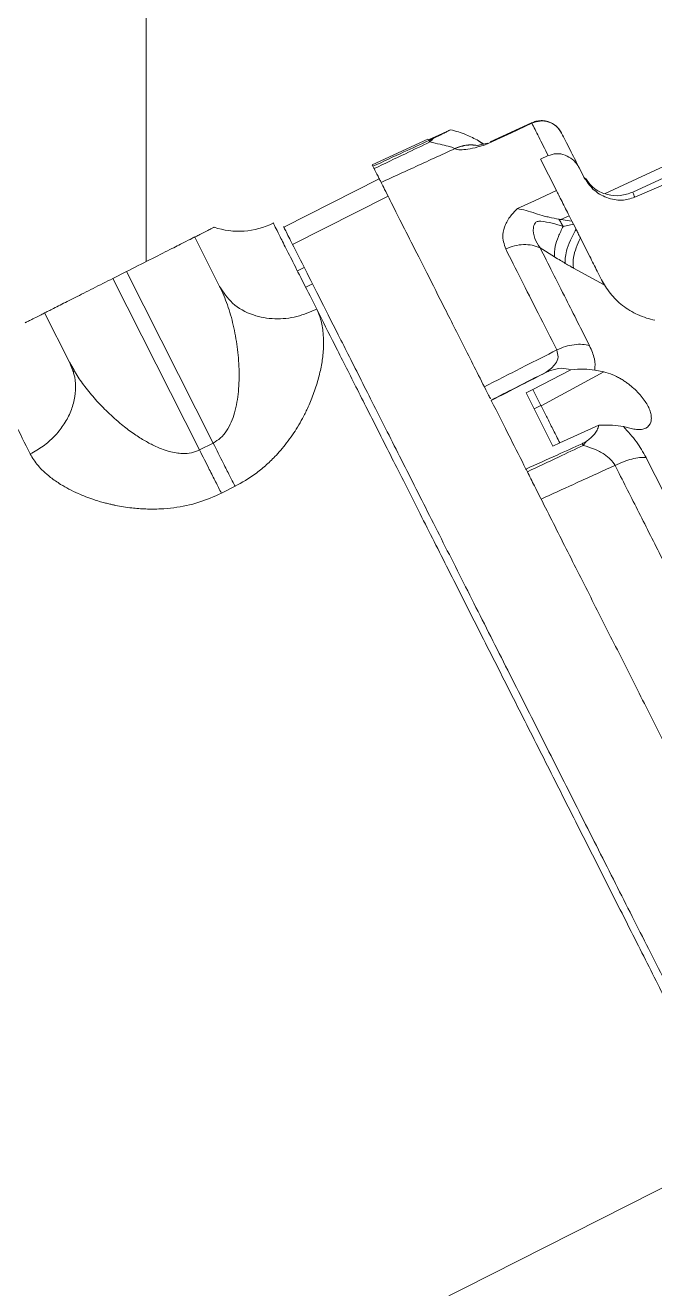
# Model space of a CAD drawing. Header units: millimetres. Extents: x 169 to 14583, y -399 to 10804.
# Drawn here: x 12378.4 to 12460.8, y 2908.4 to 3073.7 of the extents above; entities that cross this region are included whole.
import ezdxf

# ---------------------------------------------------------------- set-up
doc = ezdxf.new("R2010")
doc.units = ezdxf.units.MM
doc.header["$LTSCALE"] = 35

msp = doc.modelspace()

# ---------------------------------------------------------------- linework, layer by layer
at = {"color": 7, "linetype": 'Continuous', "lineweight": 18}
for p, q in [((12394.243, 3042.827), (12394.243, 3236.159)), ((12485.34, 3066.092), (12454.312, 3051.747)), ((12444.666, 3060.989), (12439.27, 3058.481)), ((12431.079, 3058.85), (12423.809, 3055.489)), ((12431.133, 3058.734), (12432.041, 3059.153)), ((12432.041, 3059.153), (12434.048, 3060.076)), ((12437.731, 3058.63), (12438.418, 3058.206)), ((12438.418, 3058.206), (12437.731, 3058.63)), ((12438.35, 3058.19), (12437.731, 3058.63)), ((12438.606, 3058.101), (12438.978, 3058.28)), ((12446.851, 3056.686), (12445.846, 3056.226)), ((12445.846, 3056.226), (12447.922, 3052.117)), ((12450.921, 3055.051), (12451.509, 3053.888)), ((12463.68, 3054.579), (12457.914, 3051.913)), ((12458.185, 3051.233), (12464.139, 3053.824)), ((12424.744, 3053.639), (12412.249, 3047.324)), ((12425.879, 3051.394), (12413.384, 3045.079)), ((12449.585, 3048.828), (12448.491, 3048.319)), ((12449.943, 3048.12), (12449.585, 3048.828)), ((12448.491, 3048.319), (12449.943, 3048.12)), ((12450.147, 3047.716), (12448.809, 3047.43)), ((12450.147, 3047.716), (12449.943, 3048.12)), ((12450.486, 3047.045), (12450.147, 3047.716)), ((12403.846, 3039.564), (12400.579, 3046.029)), ((12445.788, 3044.618), (12447.666, 3043.425)), ((12391.654, 3041.519), (12389.869, 3040.617)), ((12389.869, 3040.617), (12401.21, 3018.176)), ((12402.995, 3019.079), (12391.654, 3041.519)), ((12414.907, 3042.066), (12414.014, 3041.615)), ((12450.139, 3041.982), (12454.148, 3039.798)), ((12415.998, 3039.907), (12415.106, 3039.456)), ((12380.944, 3036.106), (12384.211, 3029.641)), ((12384.699, 3028.309), (12384.211, 3029.641)), ((12384.211, 3029.641), (12384.797, 3028.607)), ((12449.824, 3028.659), (12444.841, 3026.067)), ((12452.946, 3028.631), (12454.122, 3028.395)), ((12444.841, 3026.067), (12443.941, 3025.632)), ((12443.941, 3025.632), (12447.456, 3018.676)), ((12444.841, 3026.067), (12445.889, 3023.995)), ((12445.889, 3023.995), (12444.996, 3023.544)), ((12445.919, 3023.934), (12445.889, 3023.995)), ((12448.357, 3019.111), (12453.492, 3021.4)), ((12457.893, 3020.935), (12456.691, 3021.222)), ((12401.21, 3018.176), (12402.995, 3019.079)), ((12447.456, 3018.676), (12448.357, 3019.111)), ((12404.073, 3012.511), (12405.858, 3013.414)), ((12472.038, 2926.804), (12394.35, 2887.541))]:
    msp.add_line(p, q, dxfattribs=at)
at = {"color": 7, "linetype": 'Continuous', "lineweight": 18, "flags": 128}
for points in [[(12438.606, 3058.101), (12442.021, 3059.689), (12444.703, 3060.936)], [(12447.922, 3052.117), (12445.069, 3050.791), (12442.827, 3049.75)], [(12454.122, 3028.395), (12449.529, 3025.897), (12445.919, 3023.934)]]:
    msp.add_lwpolyline(points, dxfattribs=at)
at = {"color": 7, "linetype": 'Continuous', "lineweight": 18}
msp.add_arc((12406.346, 3056.787), 10, 251.17455, 296.81143, dxfattribs=at)
for points, knots in [([(12444.703, 3060.936), (12444.67, 3060.998), (12444.634, 3061.063), (12444.673, 3060.969), (12444.675, 3060.964)], [0, 0, 0, 0, 0.9428711, 1, 1, 1, 1]), ([(12448.591, 3059.662), (12448.483, 3059.841), (12448.268, 3060.201), (12447.807, 3060.642), (12447.259, 3060.994), (12446.62, 3061.219), (12445.93, 3061.293), (12445.257, 3061.22), (12444.859, 3061.043), (12444.676, 3060.962)], [0, 0, 0, 0, 0.1371274, 0.2755459, 0.4173811, 0.5646043, 0.7162145, 0.8693036, 1, 1, 1, 1]), ([(12423.905, 3055.299), (12425.258, 3055.921), (12427.697, 3057.041), (12430.136, 3058.162), (12431.221, 3058.661)], [0, 0, 0, 0, 0.5549095, 1, 1, 1, 1]), ([(12431.789, 3058.926), (12431.684, 3058.876), (12431.496, 3058.787), (12431.305, 3058.7), (12431.221, 3058.661)], [0, 0, 0, 0, 0.5554376, 1, 1, 1, 1]), ([(12431.221, 3058.661), (12431.248, 3058.626), (12431.297, 3058.564), (12431.347, 3058.5), (12431.369, 3058.472)], [0, 0, 0, 0, 0.560364, 1, 1, 1, 1]), ([(12431.369, 3058.472), (12431.446, 3058.56), (12431.584, 3058.717), (12431.726, 3058.862), (12431.789, 3058.926)], [0, 0, 0, 0, 0.56, 1, 1, 1, 1]), ([(12434.048, 3060.076), (12433.905, 3059.997), (12433.63, 3059.846), (12432.901, 3059.463), (12432.241, 3059.144), (12431.789, 3058.926)], [0, 0, 0, 0, 0.2557728, 0.4894538, 1, 1, 1, 1]), ([(12437.731, 3058.63), (12437.196, 3058.915), (12436.025, 3059.538), (12434.744, 3059.887), (12434.048, 3060.076)], [0, 0, 0, 0, 0.4566482, 1, 1, 1, 1]), ([(12448.607, 3059.63), (12448.94, 3058.973), (12449.533, 3057.798), (12450.497, 3055.891), (12450.921, 3055.051)], [0, 0, 0, 0, 0.5598239, 1, 1, 1, 1]), ([(12424.062, 3054.989), (12425.426, 3055.64), (12427.861, 3056.801), (12430.297, 3057.962), (12431.369, 3058.472)], [0, 0, 0, 0, 0.56, 1, 1, 1, 1]), ([(12434.651, 3057.611), (12432.833, 3056.778), (12429.608, 3055.3), (12426.384, 3053.823), (12424.977, 3053.179)], [0, 0, 0, 0, 0.56368454, 1, 1, 1, 1]), ([(12431.369, 3058.472), (12431.82, 3058.374), (12432.694, 3058.182), (12433.701, 3057.941), (12434.391, 3057.748), (12434.552, 3057.665), (12434.631, 3057.624)], [0, 0, 0, 0, 0.3065938, 0.5934976, 0.8027956, 1, 1, 1, 1]), ([(12437.743, 3057.964), (12437.503, 3058.016), (12436.859, 3058.156), (12435.775, 3058.058), (12435.008, 3057.767), (12434.631, 3057.624)], [0, 0, 0, 0, 0.23130641, 0.62154489, 1, 1, 1, 1]), ([(12434.631, 3057.624), (12434.635, 3057.621), (12434.641, 3057.616), (12434.648, 3057.612), (12434.651, 3057.611)], [0, 0, 0, 0, 0.5606667, 1, 1, 1, 1]), ([(12434.651, 3057.611), (12434.823, 3057.527), (12435.102, 3057.391), (12436.288, 3057.513), (12437.419, 3057.741), (12438.278, 3058.001), (12438.606, 3058.101)], [0, 0, 0, 0, 0.3816169, 0.6201522, 0.8545598, 1, 1, 1, 1]), ([(12437.742, 3057.952), (12437.398, 3058.016), (12436.355, 3058.208), (12435.334, 3057.851), (12434.651, 3057.611)], [0, 0, 0, 0, 0.3299747, 1, 1, 1, 1]), ([(12438.957, 3058.336), (12438.586, 3058.245), (12438.127, 3058.133), (12437.809, 3058.061), (12437.731, 3058.05), (12437.764, 3058.041), (12437.774, 3058.039)], [0, 0, 0, 0, 0.6246107, 0.7734779, 0.936685, 1, 1, 1, 1]), ([(12446.851, 3056.686), (12447.201, 3056.799), (12447.923, 3057.032), (12449.07, 3056.815), (12449.931, 3056.307), (12450.545, 3055.696), (12450.791, 3055.274), (12450.921, 3055.051)], [0, 0, 0, 0, 0.22559426, 0.46637223, 0.69742573, 0.8398746, 1, 1, 1, 1]), ([(12423.821, 3055.467), (12423.817, 3055.474), (12423.785, 3055.538), (12423.849, 3055.411), (12423.905, 3055.299)], [0, 0, 0, 0, 0.11994683, 1, 1, 1, 1]), ([(12423.905, 3055.299), (12423.934, 3055.242), (12423.985, 3055.141), (12424.038, 3055.036), (12424.062, 3054.989)], [0, 0, 0, 0, 0.5599958, 1, 1, 1, 1]), ([(12424.062, 3054.989), (12424.186, 3054.744), (12424.433, 3054.255), (12424.747, 3053.633), (12424.864, 3053.402), (12424.93, 3053.271)], [0, 0, 0, 0, 0.30235382, 0.60463142, 1, 1, 1, 1]), ([(12451.509, 3053.888), (12451.885, 3053.313), (12452.643, 3052.153), (12454.45, 3051.116), (12456.406, 3050.705), (12457.614, 3051.064), (12458.185, 3051.233)], [0, 0, 0, 0, 0.2596149, 0.5237347, 0.7752424, 1, 1, 1, 1]), ([(12451.733, 3053.73), (12452.028, 3053.305), (12452.734, 3052.287), (12454.448, 3051.533), (12456.308, 3051.354), (12457.379, 3051.727), (12457.914, 3051.913)], [0, 0, 0, 0, 0.2180619, 0.5215998, 0.7607999, 1, 1, 1, 1]), ([(12447.922, 3052.117), (12448.017, 3051.929), (12448.21, 3051.547), (12448.65, 3050.678), (12449.128, 3049.732), (12449.434, 3049.126), (12449.585, 3048.828)], [0, 0, 0, 0, 0.2463047, 0.5003449, 0.7539789, 1, 1, 1, 1]), ([(12425.879, 3051.394), (12426.253, 3050.653), (12427.002, 3049.172), (12428.639, 3045.932), (12430.628, 3041.998), (12432.987, 3037.329), (12435.654, 3032.052), (12437.675, 3028.054), (12438.686, 3026.053)], [0, 0, 0, 0, 0.1667363, 0.3332529, 0.4999998, 0.6667322, 0.8332431, 1, 1, 1, 1]), ([(12458.185, 3051.233), (12458.087, 3051.444), (12457.911, 3051.823), (12457.913, 3051.886), (12457.914, 3051.913)], [0, 0, 0, 0, 0.55943056, 1, 1, 1, 1]), ([(12442.827, 3049.75), (12442.559, 3049.488), (12441.872, 3048.818), (12441.176, 3047.66), (12440.743, 3046.099), (12441.08, 3045.09), (12441.286, 3044.472)], [0, 0, 0, 0, 0.1485463, 0.3807968, 0.6208533, 1, 1, 1, 1]), ([(12442.827, 3049.75), (12443.192, 3049.686), (12443.921, 3049.559), (12445.12, 3049.147), (12446.156, 3048.826), (12447.184, 3048.565), (12447.815, 3048.44), (12448.228, 3048.358)], [0, 0, 0, 0, 0.232412, 0.4639406, 0.6702593, 0.7837556, 1, 1, 1, 1]), ([(12400.579, 3046.029), (12400.617, 3046.049), (12400.7, 3046.09), (12401.253, 3046.37), (12401.941, 3046.718), (12402.584, 3047.043), (12402.976, 3047.241), (12403.147, 3047.327), (12403.116, 3047.311), (12403.11, 3047.308)], [0, 0, 0, 0, 0.1559842, 0.3337826, 0.5250053, 0.6920232, 0.8359913, 0.9682283, 1, 1, 1, 1]), ([(12416.552, 3036.594), (12415.963, 3037.76), (12414.785, 3040.09), (12413.38, 3042.87), (12412.26, 3045.087), (12411.446, 3046.697), (12410.991, 3047.598), (12410.803, 3047.969), (12410.857, 3047.862), (12410.857, 3047.862)], [0, 0, 0, 0, 0.1666665, 0.333333, 0.4999995, 0.666666, 0.8333325, 0.999999, 1, 1, 1, 1]), ([(12413.384, 3045.079), (12413.054, 3045.733), (12412.394, 3047.038), (12412.099, 3047.622), (12412.271, 3047.281), (12412.321, 3047.182)], [0, 0, 0, 0, 0.4159707, 0.8311303, 1, 1, 1, 1]), ([(12448.809, 3047.43), (12447.856, 3047.722), (12446.817, 3048.04), (12445.64, 3048.111), (12445.413, 3048.071), (12445.242, 3047.979), (12445.081, 3047.809), (12444.968, 3047.548), (12444.845, 3046.864), (12445.003, 3045.806), (12445.524, 3045.017), (12445.788, 3044.618)], [0, 0, 0, 0, 0.3648314, 0.397498, 0.4247304, 0.4486257, 0.4717253, 0.5195244, 0.5701108, 0.7826154, 1, 1, 1, 1]), ([(12448.809, 3047.43), (12448.588, 3046.982), (12448.14, 3046.077), (12447.644, 3044.572), (12447.658, 3043.855), (12447.666, 3043.425)], [0, 0, 0, 0, 0.281453, 0.5692988, 1, 1, 1, 1]), ([(12448.228, 3048.358), (12448.341, 3048.185), (12448.543, 3047.877), (12448.728, 3047.566), (12448.809, 3047.43)], [0, 0, 0, 0, 0.56, 1, 1, 1, 1]), ([(12448.491, 3048.319), (12448.442, 3048.326), (12448.354, 3048.337), (12448.267, 3048.351), (12448.228, 3048.358)], [0, 0, 0, 0, 0.5589568, 1, 1, 1, 1]), ([(12450.486, 3047.045), (12450.228, 3046.565), (12449.7, 3045.584), (12449.238, 3044.274), (12449.027, 3043.243), (12449.067, 3042.805), (12449.086, 3042.591)], [0, 0, 0, 0, 0.27444, 0.5613645, 0.7855598, 1, 1, 1, 1]), ([(12451.056, 3045.916), (12450.954, 3046.119), (12450.763, 3046.497), (12450.573, 3046.872), (12450.486, 3047.045)], [0, 0, 0, 0, 0.5383183, 1, 1, 1, 1]), ([(12400.579, 3046.029), (12400.504, 3045.992), (12400.356, 3045.916), (12399.185, 3045.325), (12397.325, 3044.385), (12394.737, 3043.077), (12392.682, 3042.038), (12391.654, 3041.519)], [0, 0, 0, 0, 0.1867813, 0.3735626, 0.560344, 0.780172, 1, 1, 1, 1]), ([(12451.056, 3045.916), (12450.862, 3045.487), (12450.465, 3044.615), (12450.048, 3043.144), (12450.105, 3042.42), (12450.139, 3041.982)], [0, 0, 0, 0, 0.2764938, 0.5626962, 1, 1, 1, 1]), ([(12454.148, 3039.798), (12454.031, 3040.031), (12453.779, 3040.529), (12453.123, 3041.826), (12452.192, 3043.669), (12451.463, 3045.111), (12451.056, 3045.916)], [0, 0, 0, 0, 0.1497749, 0.3204521, 0.6207652, 1, 1, 1, 1]), ([(12478.957, 2915.331), (12478.343, 2916.546), (12477.096, 2919.014), (12474.558, 2924.036), (12471.563, 2929.962), (12468.135, 2936.744), (12464.347, 2944.239), (12460.261, 2952.325), (12455.947, 2960.861), (12451.478, 2969.703), (12446.932, 2978.698), (12442.385, 2987.694), (12437.917, 2996.536), (12433.603, 3005.073), (12429.516, 3013.158), (12425.728, 3020.654), (12422.303, 3027.43), (12419.297, 3033.379), (12416.775, 3038.37), (12414.727, 3042.422), (12413.832, 3044.193), (12413.384, 3045.079)], [0, 0, 0, 0, 0.0510808, 0.1038303, 0.1564823, 0.209234, 0.2619835, 0.3146355, 0.3673872, 0.4201367, 0.4727887, 0.5255404, 0.5782899, 0.6309419, 0.6836936, 0.7364431, 0.7890951, 0.8418468, 0.8945962, 0.9472482, 1, 1, 1, 1]), ([(12445.788, 3044.618), (12446.32, 3043.565), (12447.385, 3041.458), (12449.501, 3037.271), (12451.212, 3033.884), (12452.258, 3031.815)], [0, 0, 0, 0, 0.2800448, 0.5600896, 1, 1, 1, 1]), ([(12447.666, 3043.425), (12447.931, 3043.27), (12448.405, 3042.992), (12448.878, 3042.713), (12449.086, 3042.591)], [0, 0, 0, 0, 0.5600091, 1, 1, 1, 1]), ([(12449.086, 3042.591), (12449.283, 3042.476), (12449.635, 3042.269), (12449.985, 3042.07), (12450.139, 3041.982)], [0, 0, 0, 0, 0.5598243, 1, 1, 1, 1]), ([(12389.869, 3040.617), (12388.997, 3040.176), (12387.253, 3039.294), (12384.856, 3038.083), (12382.788, 3037.038), (12381.254, 3036.263), (12381.047, 3036.158), (12380.944, 3036.106)], [0, 0, 0, 0, 0.1867813, 0.3735626, 0.560344, 0.780172, 1, 1, 1, 1]), ([(12453.822, 3040.444), (12454.143, 3039.867), (12454.596, 3039.055), (12455.691, 3037.838), (12456.575, 3037.058), (12457.559, 3036.379), (12459.082, 3035.574), (12460.077, 3035.326), (12460.787, 3035.149)], [0, 0, 0, 0, 0.27037452, 0.3804739, 0.48316191, 0.58922501, 0.70658029, 1, 1, 1, 1]), ([(12402.995, 3019.079), (12403.329, 3019.285), (12404.013, 3019.708), (12405.082, 3021.036), (12405.928, 3023.13), (12406.372, 3025.884), (12406.434, 3028.78), (12406.187, 3031.687), (12405.669, 3034.506), (12404.925, 3037.182), (12404.204, 3038.775), (12403.846, 3039.564)], [0, 0, 0, 0, 0.04800448, 0.09835832, 0.20924836, 0.33226222, 0.46261511, 0.59677115, 0.73229405, 0.86727976, 1, 1, 1, 1]), ([(12416.552, 3036.594), (12415.698, 3036.233), (12413.926, 3035.484), (12411.014, 3035.217), (12408.054, 3035.743), (12405.416, 3037.181), (12404.355, 3038.791), (12403.846, 3039.564)], [0, 0, 0, 0, 0.1768131, 0.3671493, 0.5635507, 0.7902752, 1, 1, 1, 1]), ([(12380.944, 3036.106), (12380.897, 3036.082), (12380.797, 3036.032), (12380.163, 3035.71), (12379.428, 3035.34), (12378.812, 3035.031), (12378.441, 3034.841), (12378.422, 3034.832), (12378.414, 3034.828)], [0, 0, 0, 0, 0.172777, 0.3691934, 0.5621365, 0.7292085, 0.8857653, 1, 1, 1, 1]), ([(12405.858, 3013.414), (12406.772, 3013.929), (12408.182, 3014.724), (12409.866, 3016.108), (12410.957, 3017.156), (12411.873, 3018.164), (12412.647, 3019.116), (12413.376, 3020.125), (12414.071, 3021.201), (12414.733, 3022.355), (12415.447, 3023.782), (12416.156, 3025.488), (12416.767, 3027.384), (12417.196, 3029.266), (12417.467, 3031.329), (12417.459, 3033.376), (12417.143, 3035.224), (12416.735, 3036.17), (12416.552, 3036.594)], [0, 0, 0, 0, 0.0918527, 0.1416842, 0.1937509, 0.2285676, 0.266688, 0.308021, 0.3465847, 0.3903363, 0.4391722, 0.5077521, 0.5831931, 0.6566948, 0.7298245, 0.836835, 0.926802, 1, 1, 1, 1]), ([(12472.038, 2926.804), (12471.101, 2928.659), (12469.226, 2932.368), (12466.019, 2938.714), (12462.575, 2945.529), (12458.907, 2952.786), (12455.096, 2960.327), (12451.191, 2968.053), (12447.245, 2975.861), (12443.284, 2983.7), (12439.33, 2991.522), (12435.437, 2999.226), (12431.656, 3006.707), (12428.066, 3013.811), (12424.709, 3020.453), (12421.641, 3026.524), (12418.866, 3032.016), (12417.323, 3035.068), (12416.552, 3036.594)], [0, 0, 0, 0, 0.06271977, 0.12543953, 0.1881593, 0.25087907, 0.31359884, 0.3751998, 0.43680076, 0.49840172, 0.56000269, 0.62285944, 0.6857162, 0.74857296, 0.81142972, 0.87428648, 0.93714324, 1, 1, 1, 1]), ([(12438.489, 3026.443), (12440.245, 3027.337), (12443.402, 3028.945), (12446.562, 3030.548), (12447.963, 3031.259)], [0, 0, 0, 0, 0.5563137, 1, 1, 1, 1]), ([(12447.963, 3031.259), (12448.051, 3030.945), (12448.233, 3030.29), (12447.77, 3029.226), (12447.046, 3028.697), (12446.587, 3028.362)], [0, 0, 0, 0, 0.2522202, 0.5258037, 1, 1, 1, 1]), ([(12452.258, 3031.815), (12452.513, 3031.228), (12453.033, 3030.029), (12452.975, 3029.103), (12452.946, 3028.631)], [0, 0, 0, 0, 0.4898331, 1, 1, 1, 1]), ([(12373.379, 3028.904), (12373.419, 3028.824), (12373.501, 3028.663), (12374.216, 3027.248), (12375.371, 3024.963), (12376.954, 3021.83), (12378.363, 3019.043), (12379.067, 3017.65)], [0, 0, 0, 0, 0.1950152, 0.3962614, 0.5975076, 0.7987538, 1, 1, 1, 1]), ([(12447.132, 3028.566), (12447.611, 3028.706), (12448.535, 3028.975), (12449.405, 3028.762), (12449.824, 3028.659)], [0, 0, 0, 0, 0.51786488, 1, 1, 1, 1]), ([(12379.067, 3017.65), (12379.637, 3017.973), (12380.777, 3018.619), (12382.237, 3019.916), (12383.441, 3021.392), (12384.327, 3023.017), (12384.875, 3024.725), (12385.019, 3026.435), (12384.948, 3027.654), (12384.726, 3028.238), (12384.699, 3028.309)], [0, 0, 0, 0, 0.1400827, 0.2801654, 0.4202481, 0.5603308, 0.7004135, 0.8404962, 0.9805789, 1, 1, 1, 1]), ([(12384.785, 3028.613), (12384.771, 3028.57), (12384.744, 3028.486), (12384.723, 3028.352), (12384.713, 3028.285)], [0, 0, 0, 0, 0.49706858, 1, 1, 1, 1]), ([(12384.797, 3028.607), (12384.885, 3028.449), (12385.291, 3027.717), (12386.218, 3026.431), (12387.588, 3024.749), (12389.188, 3023.084), (12390.84, 3021.614), (12392.438, 3020.391), (12393.856, 3019.47), (12395.41, 3018.627), (12396.828, 3018.064), (12398.109, 3017.778), (12399.088, 3017.683), (12400.148, 3017.745), (12400.865, 3018.036), (12401.21, 3018.176)], [0, 0, 0, 0, 0.029507, 0.1365801, 0.2484482, 0.3633821, 0.482051, 0.5722391, 0.6525105, 0.7215967, 0.8196152, 0.86156, 0.8992496, 0.9515732, 1, 1, 1, 1]), ([(12446.587, 3028.362), (12445.24, 3027.677), (12442.835, 3026.455), (12440.431, 3025.232), (12439.373, 3024.693)], [0, 0, 0, 0, 0.56, 1, 1, 1, 1]), ([(12439.399, 3024.641), (12440.717, 3025.32), (12443.102, 3026.547), (12445.489, 3027.77), (12446.556, 3028.317)], [0, 0, 0, 0, 0.5526918, 1, 1, 1, 1]), ([(12446.556, 3028.317), (12446.663, 3028.369), (12446.851, 3028.461), (12447.047, 3028.534), (12447.132, 3028.566)], [0, 0, 0, 0, 0.5644904, 1, 1, 1, 1]), ([(12446.587, 3028.362), (12446.58, 3028.354), (12446.569, 3028.34), (12446.56, 3028.324), (12446.556, 3028.317)], [0, 0, 0, 0, 0.5596342, 1, 1, 1, 1]), ([(12447.132, 3028.566), (12447.028, 3028.533), (12446.842, 3028.474), (12446.665, 3028.396), (12446.587, 3028.362)], [0, 0, 0, 0, 0.56, 1, 1, 1, 1]), ([(12452.946, 3028.631), (12452.49, 3028.689), (12451.534, 3028.811), (12450.41, 3028.711), (12449.824, 3028.659)], [0, 0, 0, 0, 0.4779173, 1, 1, 1, 1]), ([(12457.893, 3020.935), (12458.126, 3020.891), (12458.543, 3020.813), (12459.02, 3020.837), (12459.65, 3020.973), (12460.139, 3021.349), (12460.352, 3022.034), (12460.35, 3022.601), (12460.209, 3023.221), (12459.939, 3023.873), (12459.54, 3024.545), (12459.02, 3025.233), (12458.387, 3025.92), (12457.79, 3026.459), (12457.273, 3026.864), (12456.853, 3027.163), (12456.401, 3027.454), (12455.873, 3027.754), (12455.073, 3028.134), (12454.501, 3028.291), (12454.122, 3028.395)], [0, 0, 0, 0, 0.0641853, 0.1143719, 0.1504505, 0.2834088, 0.3419062, 0.3971224, 0.4495345, 0.499707, 0.5498706, 0.6022797, 0.6574989, 0.7160052, 0.7457611, 0.7779576, 0.8126124, 0.8497365, 0.900674, 1, 1, 1, 1]), ([(12438.686, 3026.053), (12438.813, 3025.801), (12439.052, 3025.328), (12439.238, 3024.961), (12439.277, 3024.883), (12439.282, 3024.873)], [0, 0, 0, 0, 0.4982677, 0.9328078, 1, 1, 1, 1]), ([(12439.373, 3024.693), (12439.377, 3024.685), (12439.385, 3024.67), (12439.395, 3024.65), (12439.399, 3024.641)], [0, 0, 0, 0, 0.5599958, 1, 1, 1, 1]), ([(12439.399, 3024.641), (12440.22, 3023.018), (12441.685, 3020.118), (12443.246, 3017.03), (12443.933, 3015.671)], [0, 0, 0, 0, 0.5599733, 1, 1, 1, 1]), ([(12445.92, 3023.932), (12446.082, 3023.611), (12446.407, 3022.969), (12447.139, 3021.521), (12447.832, 3020.149), (12448.215, 3019.391), (12448.357, 3019.111)], [0, 0, 0, 0, 0.2789109, 0.5577986, 0.8366934, 1, 1, 1, 1]), ([(12453.492, 3021.4), (12453.419, 3021.188), (12453.279, 3020.78), (12452.78, 3020.003), (12452.213, 3019.577), (12451.823, 3019.284)], [0, 0, 0, 0, 0.2527517, 0.486638, 1, 1, 1, 1]), ([(12453.492, 3021.4), (12454.094, 3021.422), (12455.247, 3021.465), (12456.224, 3021.3), (12456.691, 3021.222)], [0, 0, 0, 0, 0.5221057, 1, 1, 1, 1]), ([(12456.691, 3021.222), (12457.287, 3020.572), (12458.456, 3019.299), (12459.26, 3017.878), (12459.654, 3017.182)], [0, 0, 0, 0, 0.5100505, 1, 1, 1, 1]), ([(12405.858, 3013.414), (12405.624, 3013.877), (12405.156, 3014.803), (12404.193, 3016.707), (12403.449, 3018.179), (12402.995, 3019.079)], [0, 0, 0, 0, 0.2802799, 0.5605598, 1, 1, 1, 1]), ([(12443.933, 3015.671), (12445.291, 3016.283), (12447.738, 3017.386), (12450.183, 3018.494), (12451.272, 3018.987)], [0, 0, 0, 0, 0.5549095, 1, 1, 1, 1]), ([(12451.823, 3019.284), (12451.724, 3019.224), (12451.545, 3019.116), (12451.356, 3019.026), (12451.272, 3018.987)], [0, 0, 0, 0, 0.555438, 1, 1, 1, 1]), ([(12451.272, 3018.987), (12451.302, 3018.947), (12451.355, 3018.875), (12451.408, 3018.805), (12451.432, 3018.774)], [0, 0, 0, 0, 0.5603641, 1, 1, 1, 1]), ([(12451.432, 3018.774), (12451.506, 3018.868), (12451.639, 3019.034), (12451.767, 3019.208), (12451.823, 3019.284)], [0, 0, 0, 0, 0.56, 1, 1, 1, 1]), ([(12379.067, 3017.65), (12379.208, 3017.394), (12379.496, 3016.872), (12380.074, 3016.12), (12380.8, 3015.349), (12381.766, 3014.519), (12383.223, 3013.512), (12385.106, 3012.519), (12386.882, 3011.829), (12388.07, 3011.455), (12388.728, 3011.27), (12389.307, 3011.124), (12389.802, 3011.01), (12390.783, 3010.804), (12392.214, 3010.575), (12394.187, 3010.425), (12396.034, 3010.432), (12398.354, 3010.64), (12401.081, 3011.184), (12403.101, 3012.08), (12404.073, 3012.511)], [0, 0, 0, 0, 0.0466851, 0.0950288, 0.1436416, 0.2006765, 0.2703589, 0.3735218, 0.4565781, 0.4841181, 0.5083651, 0.5292906, 0.5468661, 0.5610645, 0.6324148, 0.6922008, 0.7529988, 0.8064531, 0.9069326, 1, 1, 1, 1]), ([(12404.073, 3012.511), (12403.826, 3012.999), (12403.341, 3013.96), (12402.373, 3015.875), (12401.644, 3017.318), (12401.21, 3018.176)], [0, 0, 0, 0, 0.2945073, 0.5803274, 1, 1, 1, 1]), ([(12444.115, 3015.31), (12445.481, 3015.956), (12447.92, 3017.111), (12450.359, 3018.266), (12451.432, 3018.774)], [0, 0, 0, 0, 0.56, 1, 1, 1, 1]), ([(12451.432, 3018.774), (12451.919, 3018.629), (12452.86, 3018.349), (12454.085, 3017.712), (12455.044, 3016.975), (12455.416, 3016.424), (12455.596, 3016.157)], [0, 0, 0, 0, 0.30752037, 0.5944128, 0.80312561, 1, 1, 1, 1]), ([(12443.933, 3015.671), (12443.967, 3015.603), (12444.029, 3015.481), (12444.089, 3015.362), (12444.115, 3015.31)], [0, 0, 0, 0, 0.55999576, 1, 1, 1, 1]), ([(12455.596, 3016.157), (12453.777, 3015.328), (12450.551, 3013.856), (12447.323, 3012.389), (12445.915, 3011.75)], [0, 0, 0, 0, 0.5636919, 1, 1, 1, 1]), ([(12459.654, 3017.182), (12460.711, 3015.089), (12462.826, 3010.905), (12466.134, 3004.358), (12469.698, 2997.307), (12473.509, 2989.767), (12476.162, 2984.518), (12477.488, 2981.893)], [0, 0, 0, 0, 0.1866804, 0.3733607, 0.5600411, 0.7800206, 1, 1, 1, 1]), ([(12444.115, 3015.31), (12444.266, 3015.012), (12444.566, 3014.417), (12445.102, 3013.358), (12445.465, 3012.639), (12445.671, 3012.231)], [0, 0, 0, 0, 0.3023524, 0.6046287, 1, 1, 1, 1]), ([(12445.671, 3012.231), (12446.769, 3010.06), (12448.96, 3005.723), (12452.393, 2998.93), (12455.889, 2992.013), (12459.427, 2985.014), (12462.964, 2978.014), (12466.46, 2971.098), (12469.893, 2964.305), (12472.085, 2959.967), (12473.182, 2957.796)], [0, 0, 0, 0, 0.1251515, 0.249996, 0.3748423, 0.4999995, 0.6251495, 0.7499835, 0.8748255, 1, 1, 1, 1])]:
    msp.add_open_spline(points, degree=3, knots=knots, dxfattribs=at)
for points in [[(12444.703, 3060.936), (12445.07, 3061.059), (12445.803, 3061.306), (12446.961, 3061.128), (12447.984, 3060.576), (12448.4, 3059.945), (12448.607, 3059.63)], [(12444.703, 3060.936), (12444.98, 3060.388), (12445.534, 3059.292), (12446.412, 3057.555), (12446.851, 3056.686)], [(12424.93, 3053.271), (12425.043, 3053.047), (12425.269, 3052.6), (12425.676, 3051.796), (12425.879, 3051.394)], [(12441.286, 3044.472), (12441.667, 3044.625), (12442.428, 3044.932), (12443.624, 3045.083), (12444.784, 3045.009), (12445.453, 3044.748), (12445.788, 3044.618)], [(12441.286, 3044.472), (12441.943, 3043.171), (12443.258, 3040.569), (12445.497, 3036.14), (12447.141, 3032.886), (12447.963, 3031.259)], [(12447.963, 3031.259), (12448.34, 3031.42), (12449.094, 3031.742), (12450.246, 3031.98), (12451.342, 3032.033), (12451.953, 3031.888), (12452.258, 3031.815)], [(12459.654, 3017.182), (12459.382, 3017.188), (12458.837, 3017.202), (12457.815, 3017.004), (12456.714, 3016.666), (12455.968, 3016.327), (12455.596, 3016.157)], [(12455.596, 3016.157), (12456.569, 3014.232), (12458.515, 3010.381), (12461.549, 3004.377), (12464.636, 2998.27), (12467.759, 2992.091), (12470.894, 2985.888), (12472.965, 2981.788), (12474.001, 2979.739)]]:
    msp.add_open_spline(points, degree=3, dxfattribs=at)

doc.saveas('drawing.dxf')
